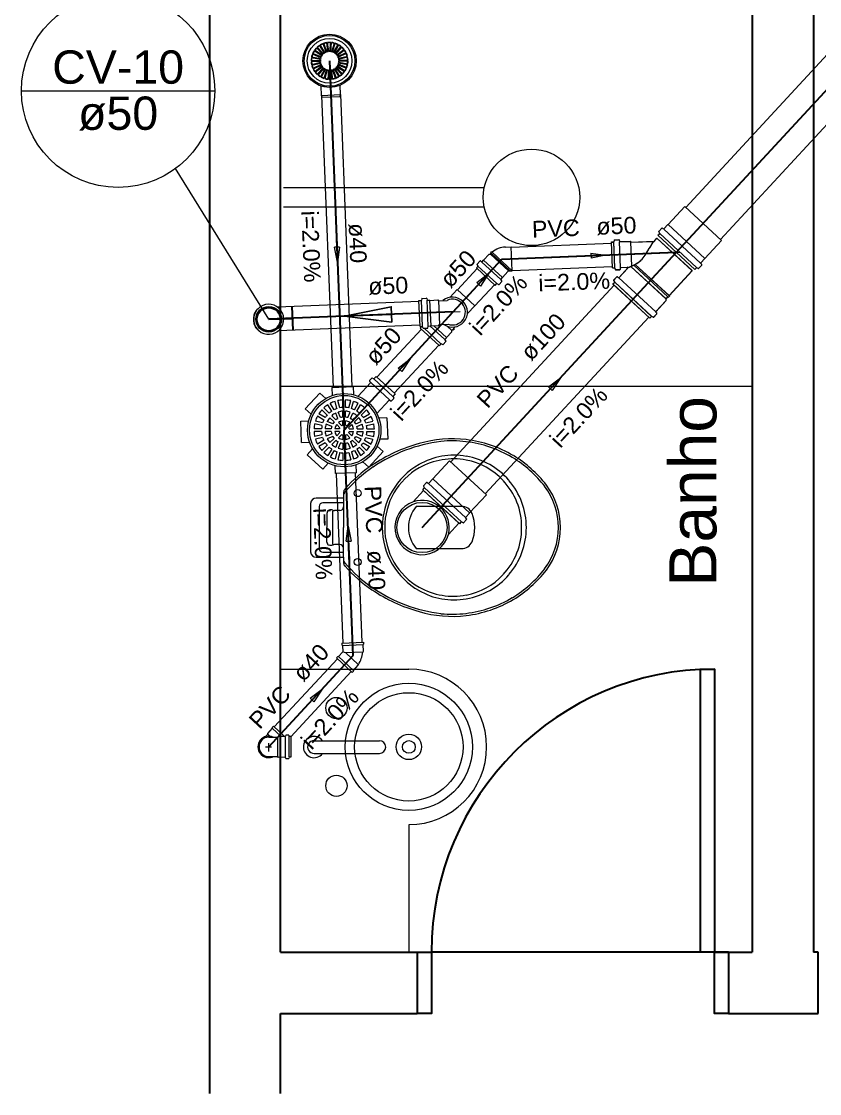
# Model space of a CAD drawing. Header units: inches. Extents: x -27 to 114, y -35 to 60.
# Drawn here: x 92.297 to 93.989, y -32.762 to -30.489 of the extents above; entities that cross this region are included whole.
import ezdxf

# ---------------------------------------------------------------- set-up
doc = ezdxf.new("R2010")
doc.units = ezdxf.units.IN
doc.header["$LTSCALE"] = 10
doc.header["$MEASUREMENT"] = 0
for name, color, linetype, lineweight in [('CV-Colunas', 6, 'Continuous', 30), ('CV-Indicação coluna', 5, 'Continuous', 20), ('CV-Sentido tubo', 8, 'Continuous', 20), ('CV-Seção tubo', 160, 'Continuous', 20), ('CV-Textos coluna', 7, 'Continuous', 20), ('CV-Textos tubo', 7, 'Continuous', 20), ('CV-Tubos detalhe', 6, 'Continuous', 30), ('Simbolos', 160, 'Continuous', 20), ('Simbolos_int', 5, 'Continuous', 5), ('TQ-Sentido tubo', 8, 'Continuous', 20), ('TQ-Seção tubo', 160, 'Continuous', 20), ('TQ-Textos tubo', 7, 'Continuous', 20), ('TQ-Tubos detalhe', 6, 'Continuous', 30), ('xeixo', 3, 'Continuous', 20), ('xjanela-porta', 253, 'Continuous', 30), ('xmoveis', 253, 'Continuous', 20), ('xparede', 7, 'Continuous', 30), ('xpiso', 4, 'Continuous', 30), ('xtexto', 7, 'Continuous', 20)]:
    doc.layers.add(name, color=color, linetype=linetype, lineweight=lineweight)
doc.styles.add('Arial', font='arial.ttf')
doc.dimstyles.get("Standard").update_dxf_attribs({"dimtxt": 0.18, "dimasz": 0.18, "dimexe": 0.18, "dimexo": 0.0625, "dimgap": 0.09, "dimtad": 0, "dimtih": 1, "dimtoh": 1, "dimdec": 4, "dimzin": 0, "dimdsep": 46, "dimtxsty": 'Standard', "dimcen": 0.09, "dimadec": 0, "dimazin": 0, "dimtfac": 1, "dimtdec": 4, "dimtofl": 0, "dimtmove": 0, "dimatfit": 3, "dimfxl": 0, "dimtolj": 1, "dimtzin": 0, "dimarcsym": 0})

# ---------------------------------------------------------------- blocks, each defined once
blk = doc.blocks.new('_Closed')
at = {"color": 0, "linetype": 'ByBlock', "lineweight": -2}
for p, q in [((-1, 0.166667), (0, 0)), ((-1, 0.166667), (-1, -0.166667)), ((0, 0), (-1, -0.166667)), ((0, 0), (-1, 0))]:
    blk.add_line(p, q, dxfattribs=at)

msp = doc.modelspace()

# ---------------------------------------------------------------- linework, layer by layer
at = {"layer": 'CV-Colunas', "linetype": 'Continuous'}
for p, q in [((92.87, -31.0935), (92.8719, -31.1435)), ((92.821, -31.1205), (92.8709, -31.1185))]:
    msp.add_line(p, q, dxfattribs=at)
msp.add_circle((92.821, -31.1205), 0.025, dxfattribs=at)
at = {"layer": 'CV-Indicação coluna'}
for p, q in [((92.2968, -30.636), (92.7067, -30.636)), ((92.821, -31.1205), (92.6233, -30.8011))]:
    msp.add_line(p, q, dxfattribs=at)
msp.add_circle((92.5017, -30.636), 0.205, dxfattribs=at)
at = {"layer": 'CV-Seção tubo'}
for p, q in [((93.1396, -31.0828), (92.8396, -31.0947)), ((93.1416, -31.1328), (92.8416, -31.1447))]:
    msp.add_line(p, q, dxfattribs=at)
at = {"layer": 'CV-Tubos detalhe'}
msp.add_line((93.2121, -31.105), (92.821, -31.1205), dxfattribs=at)
at = {"layer": 'Simbolos'}
for p, q in [((93.6676, -30.9196), (93.7031, -30.8812)), ((93.6477, -30.9352), (93.6494, -30.9378)), ((93.6478, -30.934), (93.6541, -30.9272)), ((93.6555, -30.9271), (93.6575, -30.9286)), ((93.6589, -30.9286), (93.6672, -30.9196)), ((93.6672, -30.9196), (93.6676, -30.9196)), ((93.5473, -30.9565), (93.5516, -30.9563)), ((93.5495, -31.0112), (93.5473, -30.9565)), ((93.5473, -30.9568), (93.5516, -30.9567)), ((93.5495, -31.0116), (93.5473, -30.9568)), ((93.5534, -30.9525), (93.5526, -30.9556)), ((93.5534, -30.9529), (93.5526, -30.9559)), ((93.5542, -30.952), (93.5629, -30.9514)), ((93.5542, -30.9523), (93.5629, -30.9518)), ((93.5641, -30.9523), (93.5644, -30.9549)), ((93.5642, -30.9526), (93.5644, -30.9553)), ((93.5653, -30.9558), (93.5869, -30.9549)), ((93.5654, -30.9561), (93.5869, -30.9553)), ((93.5869, -30.9549), (93.5889, -30.9568)), ((93.5869, -30.9553), (93.5889, -30.9571)), ((93.5889, -30.9568), (93.6379, -30.955)), ((93.5889, -30.9571), (93.6379, -30.9554)), ((93.6379, -30.955), (93.644, -30.9484)), ((93.6379, -30.9554), (93.644, -30.9488)), ((93.6462, -30.9423), (93.6493, -30.939)), ((93.7244, -31.0146), (93.6462, -30.9423)), ((93.7454, -30.9915), (93.7809, -30.9531)), ((93.2908, -30.9825), (93.2925, -30.9806)), ((93.2916, -30.9794), (93.2935, -30.9774)), ((93.2925, -30.9806), (93.2916, -30.9794)), ((93.2947, -30.9782), (93.2935, -30.9774)), ((93.3226, -30.9672), (93.3352, -30.9669)), ((93.2626, -31.0034), (93.2686, -30.9969)), ((93.2698, -30.9967), (93.272, -30.9984)), ((93.2734, -30.9984), (93.2766, -30.9949)), ((93.2766, -30.9949), (93.2882, -30.9824)), ((93.2882, -30.9824), (93.2908, -30.9825)), ((93.7371, -31.0008), (93.7455, -30.9919)), ((93.7389, -31.0041), (93.7372, -31.0023)), ((93.7455, -30.9919), (93.7454, -30.9915)), ((93.2612, -31.0116), (93.2641, -31.0084)), ((93.2612, -31.0116), (93.3012, -31.0486)), ((93.2625, -31.0046), (93.2642, -31.0072)), ((93.3167, -31.0319), (93.3282, -31.0194)), ((93.3282, -31.0194), (93.328, -31.0189)), ((93.329, -31.0178), (93.3371, -31.0174)), ((93.5495, -31.0112), (93.5537, -31.0111)), ((93.5495, -31.0116), (93.5537, -31.0114)), ((93.5558, -31.0147), (93.5548, -31.0117)), ((93.5558, -31.0151), (93.5548, -31.0121)), ((93.5567, -31.0152), (93.5654, -31.015)), ((93.5567, -31.0156), (93.5654, -31.0154)), ((93.5636, -31.0317), (93.5822, -31.0115)), ((93.5636, -31.0321), (93.5822, -31.0119)), ((93.5664, -31.0139), (93.5667, -31.0115)), ((93.5664, -31.0143), (93.5667, -31.0118)), ((93.5675, -31.0105), (93.5813, -31.01)), ((93.5675, -31.0109), (93.5813, -31.0103)), ((93.6696, -31.0702), (93.7185, -31.0173)), ((93.6696, -31.0706), (93.7185, -31.0177)), ((93.7244, -31.0146), (93.7275, -31.0113)), ((93.7314, -31.0126), (93.7287, -31.0111)), ((93.7326, -31.0123), (93.7389, -31.0056)), ((93.3012, -31.0486), (93.3041, -31.0454)), ((93.308, -31.0467), (93.3053, -31.0452)), ((93.3093, -31.0465), (93.3152, -31.0401)), ((93.3134, -31.0353), (93.3167, -31.0319)), ((93.3153, -31.0388), (93.3135, -31.0368)), ((93.5508, -31.0455), (93.5539, -31.0422)), ((93.5508, -31.0459), (93.5539, -31.0426)), ((93.629, -31.1178), (93.5508, -31.0455)), ((93.6291, -31.1182), (93.5508, -31.0459)), ((93.5523, -31.0384), (93.554, -31.041)), ((93.5523, -31.0387), (93.554, -31.0413)), ((93.5524, -31.0371), (93.5587, -31.0303)), ((93.5525, -31.0375), (93.5587, -31.0307)), ((93.5601, -31.0303), (93.5621, -31.0318)), ((93.5602, -31.0306), (93.5622, -31.0322)), ((93.2051, -31.074), (93.2203, -31.0574)), ((93.6687, -31.0734), (93.6707, -31.0712)), ((93.6687, -31.0738), (93.6707, -31.0716)), ((93.6696, -31.0702), (93.6707, -31.0712)), ((93.6696, -31.0706), (93.6707, -31.0716)), ((93.1395, -31.0808), (93.1438, -31.0807)), ((93.1417, -31.1356), (93.1395, -31.0808)), ((93.1456, -31.0769), (93.1448, -31.0799)), ((93.1466, -31.0761), (93.1552, -31.0756)), ((93.1563, -31.0766), (93.1566, -31.0793)), ((93.1575, -31.0801), (93.1621, -31.0799)), ((93.1621, -31.0799), (93.1625, -31.0803)), ((93.1625, -31.0803), (93.1793, -31.0794)), ((93.1793, -31.0794), (93.1811, -31.0811)), ((93.1811, -31.0811), (93.1993, -31.0806)), ((93.2424, -31.1084), (93.2576, -31.0918)), ((93.6418, -31.104), (93.6635, -31.0805)), ((93.6418, -31.1044), (93.6635, -31.0809)), ((93.6632, -31.0772), (93.6674, -31.0726)), ((93.6632, -31.0775), (93.6674, -31.0729)), ((93.6635, -31.0805), (93.6632, -31.0772)), ((93.6635, -31.0809), (93.6632, -31.0775)), ((93.6674, -31.0726), (93.6687, -31.0734)), ((93.6674, -31.0729), (93.6687, -31.0738)), ((93.629, -31.1178), (93.6321, -31.1145)), ((93.6291, -31.1182), (93.6321, -31.1148)), ((93.636, -31.1158), (93.6333, -31.1143)), ((93.6361, -31.1161), (93.6333, -31.1146)), ((93.6373, -31.1155), (93.6435, -31.1087)), ((93.6373, -31.1159), (93.6436, -31.1091)), ((93.6435, -31.1073), (93.6418, -31.1054)), ((93.6435, -31.1077), (93.6418, -31.1058)), ((93.1417, -31.1356), (93.1461, -31.1352)), ((93.1422, -31.1391), (93.1453, -31.1358)), ((93.1825, -31.1762), (93.1422, -31.1391)), ((93.1481, -31.139), (93.147, -31.1361)), ((93.149, -31.1395), (93.1578, -31.1392)), ((93.1586, -31.1383), (93.1589, -31.1358)), ((93.1599, -31.1347), (93.1645, -31.1345)), ((93.1645, -31.1345), (93.1647, -31.1343)), ((93.1647, -31.1343), (93.1815, -31.1338)), ((93.1815, -31.1338), (93.1833, -31.1318)), ((93.1833, -31.1318), (93.2013, -31.1311)), ((93.2093, -31.1442), (93.2162, -31.1367)), ((93.2132, -31.14), (93.2141, -31.1412)), ((93.1948, -31.1628), (93.1979, -31.1595)), ((93.1979, -31.1592), (93.2092, -31.1469)), ((93.1979, -31.1595), (93.1979, -31.1592)), ((93.2092, -31.1469), (93.2093, -31.1442)), ((93.211, -31.1424), (93.2121, -31.1434)), ((93.2121, -31.1434), (93.2141, -31.1412)), ((93.1825, -31.1762), (93.1855, -31.1729)), ((93.1894, -31.1742), (93.1867, -31.1727)), ((93.1907, -31.174), (93.1966, -31.1675)), ((93.1966, -31.1661), (93.1949, -31.1642)), ((93.0365, -31.2537), (93.0347, -31.2516)), ((93.0394, -31.2454), (93.0348, -31.2504)), ((93.044, -31.247), (93.0406, -31.2452)), ((93.0488, -31.2418), (93.044, -31.247)), ((93.0888, -31.2788), (93.0488, -31.2418)), ((92.9549, -31.2651), (92.9998, -31.2633)), ((92.9549, -31.2651), (92.9556, -31.282)), ((92.9998, -31.2633), (93.0004, -31.2802)), ((93.0366, -31.2551), (93.0103, -31.2836)), ((92.8985, -31.31), (92.929, -31.2769)), ((92.929, -31.2769), (92.9417, -31.2886)), ((93.0766, -31.292), (93.0504, -31.3205)), ((93.078, -31.292), (93.0802, -31.2937)), ((93.086, -31.2885), (93.0815, -31.2934)), ((93.0888, -31.2788), (93.0841, -31.284)), ((93.0841, -31.284), (93.0862, -31.2872)), ((92.8985, -31.31), (92.9112, -31.3217)), ((92.8888, -31.3367), (92.9057, -31.336)), ((92.8906, -31.3816), (92.8888, -31.3367)), ((93.0714, -31.3294), (93.0545, -31.3301)), ((93.0714, -31.3294), (93.0732, -31.3743)), ((92.8906, -31.3816), (92.9075, -31.3809)), ((93.0635, -31.401), (93.0508, -31.3893)), ((93.0732, -31.3743), (93.0562, -31.3749)), ((92.9024, -31.4075), (92.9141, -31.3948)), ((92.9355, -31.438), (92.9024, -31.4075)), ((93.0635, -31.401), (93.033, -31.4341)), ((92.9355, -31.438), (92.9472, -31.4253)), ((92.9622, -31.4477), (92.9615, -31.4308)), ((93.0071, -31.4459), (93.0064, -31.429)), ((93.033, -31.4341), (93.0203, -31.4224)), ((93.169, -31.459), (93.2045, -31.4206)), ((93.0071, -31.4459), (92.9622, -31.4477)), ((93.1476, -31.4818), (93.1507, -31.4785)), ((93.1491, -31.4746), (93.1508, -31.4772)), ((93.1492, -31.4734), (93.1555, -31.4666)), ((93.1569, -31.4666), (93.1589, -31.4681)), ((93.1603, -31.468), (93.1686, -31.459)), ((93.1686, -31.459), (93.169, -31.459)), ((93.1272, -31.5075), (93.1494, -31.4835)), ((93.2258, -31.5541), (93.1476, -31.4818)), ((93.2468, -31.5309), (93.2823, -31.4926)), ((93.234, -31.5518), (93.2403, -31.545)), ((93.2385, -31.5403), (93.2469, -31.5313)), ((93.2403, -31.5436), (93.2386, -31.5417)), ((93.2469, -31.5313), (93.2468, -31.5309)), ((93.2018, -31.5764), (93.224, -31.5524)), ((93.2258, -31.5541), (93.2289, -31.5508)), ((93.2328, -31.552), (93.2301, -31.5505)), ((92.9761, -31.807), (93.0217, -31.8052)), ((92.9761, -31.807), (92.9763, -31.8109)), ((92.9763, -31.8109), (92.9774, -31.8119)), ((92.9774, -31.8119), (92.9779, -31.8253)), ((93.0219, -31.8091), (93.0208, -31.8102)), ((93.0208, -31.8102), (93.0214, -31.825)), ((93.0217, -31.8052), (93.0219, -31.8091)), ((92.9646, -31.8382), (92.9673, -31.8353)), ((92.9646, -31.8382), (92.998, -31.8691)), ((92.9673, -31.8353), (92.9687, -31.8352)), ((92.9687, -31.8352), (92.9779, -31.8253)), ((93.0214, -31.825), (93.0202, -31.8263)), ((92.998, -31.8691), (93.0007, -31.8662)), ((93.0007, -31.8648), (93.0109, -31.8538)), ((93.0007, -31.8662), (93.0007, -31.8648)), ((93.0109, -31.8538), (93.0108, -31.852)), ((92.8134, -32.0055), (92.8192, -32)), ((92.8282, -31.9874), (92.8181, -31.9983)), ((92.8181, -31.9983), (92.8182, -32.0009)), ((92.8308, -31.9831), (92.8281, -31.9859)), ((92.8281, -31.9859), (92.8282, -31.9874)), ((92.8308, -31.9831), (92.8547, -32.0049)), ((92.8569, -32.0029), (92.8567, -32.0041)), ((92.8627, -32.0019), (92.8579, -32.0019)), ((92.8637, -32.0026), (92.8639, -32.0041)), ((92.8209, -32.0065), (92.8309, -32.0065)), ((92.8309, -32.0065), (92.8402, -32.0064)), ((92.8414, -32.0049), (92.8402, -32.0064)), ((92.8557, -32.0049), (92.8414, -32.0049)), ((92.8679, -32.0049), (92.8649, -32.0049)), ((92.8679, -32.0049), (92.868, -32.0491)), ((92.821, -32.0477), (92.831, -32.0477)), ((92.831, -32.0477), (92.8403, -32.0477)), ((92.8415, -32.0492), (92.8403, -32.0477)), ((92.8558, -32.0491), (92.8415, -32.0492)), ((92.868, -32.0491), (92.865, -32.0491)), ((92.8571, -32.0511), (92.8568, -32.0499)), ((92.8628, -32.0521), (92.8581, -32.0521)), ((92.8638, -32.0514), (92.864, -32.0499))]:
    msp.add_line(p, q, dxfattribs=at)
msp.add_circle((92.981, -31.3555), 0.0777, dxfattribs=at)
for centre, radius, start, end in [((93.6485, -30.9346), 0.001, 137.254, 212.254), ((93.6548, -30.9278), 0.001, 52.2541, 137.254), ((93.6582, -30.9279), 0.001, 232.254, 317.254), ((93.5517, -30.9554), 0.001, 272.254, 347.254), ((93.5517, -30.9558), 0.001, 272.254, 347.254), ((93.5543, -30.9527), 0.001, 92.2541, 167.254), ((93.5543, -30.953), 0.001, 92.2541, 167.254), ((93.5629, -30.9525), 0.001, 7.2541, 92.2541), ((93.5629, -30.9529), 0.001, 7.2541, 92.2541), ((93.5653, -30.9547), 0.001, 187.254, 272.254), ((93.5653, -30.9551), 0.001, 187.254, 272.254), ((93.2628, -30.7303), 0.4367, 325.897, 328.986), ((93.2628, -30.7306), 0.4367, 325.897, 328.986), ((93.6371, -30.9544), 0.001, 261.522, 317.254), ((93.6371, -30.9547), 0.001, 261.522, 317.254), ((93.6485, -30.9383), 0.001, 317.254, 32.2542), ((93.3248, -31.0146), 0.0473, 92.6914, 129.645), ((93.5632, -30.9467), 0.0674, 310.809, 335.122), ((93.5632, -30.947), 0.0674, 310.809, 335.122), ((93.2634, -31.0041), 0.001, 137.247, 212.247), ((93.2693, -30.9976), 0.001, 52.2471, 137.247), ((93.2727, -30.9977), 0.001, 232.247, 317.247), ((93.5604, -30.9372), 0.0765, 286.762, 307.803), ((93.5604, -30.9376), 0.0765, 286.762, 307.803), ((93.7379, -31.0015), 0.001, 137.254, 222.254), ((93.2633, -31.0078), 0.001, 317.247, 32.2473), ((93.3291, -31.0188), 0.001, 92.2471, 182.247), ((93.5539, -31.012), 0.001, 17.2541, 92.2541), ((93.5539, -31.0123), 0.001, 17.2541, 92.2541), ((93.5567, -31.0145), 0.001, 197.254, 272.254), ((93.5567, -31.0149), 0.001, 197.254, 272.254), ((93.5653, -31.014), 0.001, 272.254, 357.254), ((93.5654, -31.0143), 0.001, 272.254, 357.254), ((93.5675, -31.0116), 0.001, 92.2541, 177.254), ((93.5676, -31.0119), 0.001, 92.2541, 177.254), ((93.5815, -31.0109), 0.001, 317.254, 92.2541), ((93.5815, -31.0112), 0.001, 317.254, 92.2541), ((93.7282, -31.012), 0.001, 62.2541, 137.254), ((93.7319, -31.0117), 0.001, 242.254, 317.254), ((93.7382, -31.0049), 0.001, 317.254, 42.2542), ((93.3048, -31.0461), 0.001, 62.2471, 137.247), ((93.3085, -31.0458), 0.001, 242.247, 317.247), ((93.3142, -31.036), 0.001, 137.247, 222.247), ((93.3145, -31.0394), 0.001, 317.247, 42.2473), ((93.5532, -31.0378), 0.001, 137.254, 212.254), ((93.5532, -31.0382), 0.001, 137.254, 212.254), ((93.5532, -31.0415), 0.001, 317.254, 32.2541), ((93.5532, -31.0419), 0.001, 317.254, 32.2541), ((93.5595, -31.031), 0.001, 52.2541, 137.254), ((93.5595, -31.0314), 0.001, 52.2541, 137.254), ((93.5628, -31.0311), 0.001, 232.254, 317.254), ((93.5628, -31.0314), 0.001, 232.254, 317.254), ((92.821, -31.1205), 0.0318, 228.885, 135.655), ((93.1439, -31.0798), 0.001, 272.3, 347.3), ((93.1464, -31.077), 0.001, 92.3005, 167.3), ((93.1553, -31.0767), 0.001, 7.3005, 92.3005), ((93.1575, -31.079), 0.001, 187.3, 272.3), ((93.2106, -31.1052), 0.0273, 250.253, 114.348), ((92.8242, -31.1204), 0.0357, 165.945, 182.27), ((92.8154, -31.1182), 0.0266, 147.006, 165.945), ((92.8097, -31.1144), 0.0198, 125.235, 147.006), ((93.6328, -31.1152), 0.001, 62.2541, 137.254), ((93.6328, -31.1155), 0.001, 62.2541, 137.254), ((93.6365, -31.1148), 0.001, 242.254, 317.254), ((93.6365, -31.1152), 0.001, 242.254, 317.254), ((93.6425, -31.1047), 0.001, 137.254, 222.254), ((93.6425, -31.1051), 0.001, 137.254, 222.254), ((93.6428, -31.1081), 0.001, 317.254, 42.2541), ((93.6428, -31.1084), 0.001, 317.254, 42.2541), ((92.8242, -31.1204), 0.0357, 182.27, 198.595), ((92.8156, -31.1232), 0.0266, 198.595, 217.534), ((92.8102, -31.1274), 0.0198, 217.534, 239.305), ((93.1445, -31.1351), 0.001, 317.3, 350.872), ((93.1462, -31.1363), 0.001, 17.3005, 92.3005), ((93.1491, -31.1387), 0.001, 197.3, 272.3), ((93.1576, -31.1383), 0.001, 272.3, 357.3), ((93.1599, -31.1357), 0.001, 92.3005, 177.3), ((93.1956, -31.1635), 0.001, 137.3, 222.3), ((93.1862, -31.1736), 0.001, 62.3005, 137.3), ((93.1899, -31.1733), 0.001, 242.3, 317.3), ((93.1959, -31.1668), 0.001, 317.3, 42.3005), ((93.0355, -31.251), 0.001, 137.2942, 222.2942), ((93.0359, -31.2544), 0.001, 317.2942, 42.2942), ((93.0401, -31.2461), 0.001, 62.2942, 137.2942), ((93.0438, -31.2458), 0.001, 242.2942, 317.2942), ((93.0774, -31.2927), 0.001, 52.2942, 137.2942), ((93.0807, -31.2928), 0.001, 232.2942, 317.2942), ((93.0853, -31.2841), 0.001, 137.2942, 212.2942), ((93.0853, -31.2878), 0.001, 317.2942, 32.2942), ((93.15, -31.4741), 0.001, 137.254, 212.254), ((93.1499, -31.4778), 0.001, 317.254, 32.2541), ((93.1562, -31.4673), 0.001, 52.2541, 137.254), ((93.1596, -31.4673), 0.001, 232.254, 317.254), ((93.146, -31.562), 0.0576, 109.039, 345.469), ((93.146, -31.562), 0.0576, 345.469, 109.039), ((93.2393, -31.541), 0.001, 137.254, 222.254), ((93.2396, -31.5443), 0.001, 317.254, 42.2541), ((93.2296, -31.5514), 0.001, 62.2541, 137.254), ((93.2333, -31.5511), 0.001, 242.254, 317.254), ((92.9625, -31.8196), 0.0584, 326.162, 353.296), ((92.8579, -32.0029), 0.001, 90.1612, 175.161), ((92.8627, -32.0029), 0.001, 15.1612, 90.1612), ((92.821, -32.027), 0.0206, 90.1612, 270.161), ((92.8557, -32.0039), 0.001, 270.161, 355.161), ((92.8649, -32.0039), 0.001, 195.161, 270.161), ((92.8558, -32.0501), 0.001, 5.1612, 90.1612), ((92.8651, -32.0501), 0.001, 90.1612, 165.161), ((92.8581, -32.0511), 0.001, 185.161, 270.161), ((92.8628, -32.0511), 0.001, 270.161, 345.161)]:
    msp.add_arc(centre, radius, start, end, dxfattribs=at)
at = {"layer": 'Simbolos_int'}
for p, q in [((93.7809, -30.9531), (93.7031, -30.8812)), ((93.7366, -31.0014), (93.6584, -30.9291)), ((93.7454, -30.9915), (93.6676, -30.9196)), ((93.5546, -31.0109), (93.5525, -30.9565)), ((93.5546, -31.0112), (93.5525, -30.9568)), ((93.5666, -31.0104), (93.5645, -30.956)), ((93.5666, -31.0107), (93.5645, -30.9563)), ((93.5909, -31.0073), (93.5889, -30.9568)), ((93.5909, -31.0077), (93.5889, -30.9571)), ((93.7185, -31.0173), (93.644, -30.9484)), ((93.7185, -31.0177), (93.644, -30.9488)), ((93.728, -31.0108), (93.6498, -30.9385)), ((93.2925, -30.9806), (93.3327, -31.0178)), ((93.2947, -30.9782), (93.3371, -31.0174)), ((93.3371, -31.0174), (93.3352, -30.9669)), ((93.6715, -30.979), (93.6931, -30.9782)), ((93.6794, -30.9849), (93.6916, -30.9717)), ((93.2727, -30.9991), (93.3128, -31.0361)), ((93.2766, -30.9949), (93.3167, -31.0319)), ((93.2908, -30.9825), (93.329, -31.0178)), ((93.2646, -31.0079), (93.3046, -31.0449)), ((93.5888, -31.0085), (93.6632, -31.0772)), ((93.5888, -31.0088), (93.6632, -31.0775)), ((93.5949, -31.0056), (93.6674, -31.0726)), ((93.5949, -31.0059), (93.6674, -31.0729)), ((93.598, -31.004), (93.6696, -31.0702)), ((93.598, -31.0044), (93.6696, -31.0706)), ((93.6326, -31.1139), (93.5544, -31.0417)), ((93.6326, -31.1143), (93.5544, -31.042)), ((93.6413, -31.1046), (93.5631, -31.0323)), ((93.6413, -31.1049), (93.5631, -31.0326)), ((93.2576, -31.0918), (93.2203, -31.0574)), ((93.1468, -31.1352), (93.1448, -31.0806)), ((93.1588, -31.1347), (93.1568, -31.0801)), ((93.1621, -31.0799), (93.1645, -31.1345)), ((93.1811, -31.0811), (93.1833, -31.1318)), ((93.227, -31.1044), (93.1966, -31.1056)), ((93.2197, -31.0953), (93.1999, -31.1168)), ((93.1474, -31.1368), (93.1458, -31.1352)), ((93.186, -31.1724), (93.1504, -31.1395)), ((93.1942, -31.1636), (93.1627, -31.1346)), ((93.1979, -31.1592), (93.1707, -31.1341)), ((93.2093, -31.1442), (93.1992, -31.1349)), ((93.044, -31.247), (93.0841, -31.284)), ((93.0371, -31.2545), (93.0771, -31.2915)), ((93.2823, -31.4926), (93.2045, -31.4206)), ((93.2294, -31.5502), (93.1512, -31.4779)), ((93.238, -31.5408), (93.1598, -31.4686)), ((93.2468, -31.5309), (93.169, -31.459)), ((93.224, -31.5524), (93.1494, -31.4835)), ((92.9774, -31.8119), (93.0208, -31.8102)), ((93.0007, -31.8648), (92.9687, -31.8352)), ((92.9817, -31.8268), (92.9779, -31.8253)), ((92.9845, -31.8277), (92.9817, -31.8268)), ((93.0202, -31.8263), (92.9845, -31.8277)), ((92.9845, -31.8277), (93.0108, -31.852)), ((92.8192, -32), (92.8234, -32.0045)), ((92.8282, -31.9874), (92.8474, -32.0049)), ((92.821, -32.0368), (92.821, -32.019)), ((92.8403, -32.0477), (92.8402, -32.0064)), ((92.8568, -32.0492), (92.8567, -32.0049)), ((92.8643, -32.0491), (92.8642, -32.0049)), ((92.8142, -32.027), (92.8265, -32.027))]:
    msp.add_line(p, q, dxfattribs=at)
for centre, radius in [((92.821, -31.1205), 0.0273), ((92.981, -31.3555), 0.0735), ((93.146, -31.562), 0.0532)]:
    msp.add_circle(centre, radius, dxfattribs=at)
for centre, radius, start, end in [((93.2106, -31.1052), 0.0318, 235.161, 129.44), ((92.821, -31.1205), 0.0318, 135.655, 228.885), ((92.821, -32.027), 0.0228, 64.7844, 295.538), ((92.821, -32.027), 0.0228, 109.784, 295.538)]:
    msp.add_arc(centre, radius, start, end, dxfattribs=at)
at = {"layer": 'TQ-Sentido tubo'}
for points in [[(92.9656, -30.9676), (92.9641, -30.9287)], [(93.504, -30.9856), (93.4651, -30.9871)], [(93.2663, -31.0463), (93.2399, -31.0749)], [(93.099, -31.2276), (93.0726, -31.2562)], [(93.4181, -31.2676), (93.3917, -31.2962)], [(92.9903, -31.5909), (92.9919, -31.6298)], [(92.9129, -31.9276), (92.8865, -31.9562)]]:
    msp.add_lwpolyline(points, dxfattribs=at)
at = {"layer": 'TQ-Seção tubo'}
for p, q in [((93.7053, -30.8832), (94.742, -29.7615)), ((93.7787, -30.9511), (94.8357, -29.8075)), ((92.9359, -30.5589), (92.9224, -30.5446)), ((92.9371, -30.5577), (92.9237, -30.5435)), ((92.9391, -30.5562), (92.9288, -30.5395)), ((92.9405, -30.5554), (92.9303, -30.5386)), ((92.9427, -30.5543), (92.9362, -30.5358)), ((92.9443, -30.5538), (92.9377, -30.5353)), ((92.9466, -30.5532), (92.9441, -30.5338)), ((92.9483, -30.553), (92.9457, -30.5335)), ((92.9507, -30.5529), (92.9523, -30.5334)), ((92.9524, -30.5531), (92.9539, -30.5335)), ((92.9548, -30.5535), (92.9604, -30.5347)), ((92.9564, -30.554), (92.962, -30.5352)), ((92.9586, -30.5549), (92.968, -30.5377)), ((92.9601, -30.5557), (92.9694, -30.5385)), ((92.9621, -30.5571), (92.9748, -30.5422)), ((92.9633, -30.5582), (92.9761, -30.5433)), ((92.965, -30.5599), (92.9806, -30.548)), ((92.9306, -30.5697), (92.9113, -30.5661)), ((92.9309, -30.5681), (92.9116, -30.5645)), ((92.9316, -30.5658), (92.9135, -30.5582)), ((92.9322, -30.5642), (92.9141, -30.5567)), ((92.9334, -30.5621), (92.9173, -30.551)), ((92.9343, -30.5607), (92.9182, -30.5496)), ((92.966, -30.5613), (92.9816, -30.5493)), ((92.9673, -30.5633), (92.985, -30.5549)), ((92.968, -30.5648), (92.9857, -30.5564)), ((92.9688, -30.5671), (92.9879, -30.5626)), ((92.9692, -30.5688), (92.9883, -30.5642)), ((92.9695, -30.5712), (92.9891, -30.5707)), ((92.9304, -30.5722), (92.9108, -30.5726)), ((92.9304, -30.5738), (92.9108, -30.5743)), ((92.9308, -30.5762), (92.9117, -30.5808)), ((92.9311, -30.5779), (92.9121, -30.5824)), ((92.932, -30.5801), (92.9143, -30.5886)), ((92.9327, -30.5817), (92.915, -30.5901)), ((92.9339, -30.5837), (92.9184, -30.5956)), ((92.935, -30.585), (92.9194, -30.597)), ((92.9366, -30.5868), (92.9239, -30.6017)), ((92.9379, -30.5879), (92.9251, -30.6028)), ((92.9399, -30.5893), (92.9305, -30.6065)), ((92.9414, -30.5901), (92.932, -30.6073)), ((92.9436, -30.591), (92.938, -30.6098)), ((92.9452, -30.5915), (92.9396, -30.6103)), ((92.9476, -30.5919), (92.946, -30.6115)), ((92.9493, -30.5921), (92.9477, -30.6116)), ((92.9517, -30.592), (92.9542, -30.6114)), ((92.9533, -30.5918), (92.9559, -30.6112)), ((92.9557, -30.5912), (92.9622, -30.6097)), ((92.9573, -30.5907), (92.9638, -30.6092)), ((92.9595, -30.5896), (92.9697, -30.6064)), ((92.9609, -30.5888), (92.9711, -30.6055)), ((92.9628, -30.5873), (92.9763, -30.6015)), ((92.964, -30.5861), (92.9775, -30.6004)), ((92.9656, -30.5843), (92.9818, -30.5954)), ((92.9666, -30.5829), (92.9827, -30.594)), ((92.9677, -30.5808), (92.9858, -30.5883)), ((92.9684, -30.5792), (92.9865, -30.5868)), ((92.9691, -30.5769), (92.9883, -30.5805)), ((92.9694, -30.5753), (92.9886, -30.5789)), ((92.9696, -30.5728), (92.9892, -30.5723)), ((92.9329, -30.6457), (92.9321, -30.6261)), ((92.9728, -30.6442), (92.9721, -30.6245)), ((92.9329, -30.6457), (92.9728, -30.6442)), ((92.9329, -30.6457), (92.9574, -31.2648)), ((92.934, -30.6494), (92.9329, -30.6457)), ((92.934, -30.6494), (92.972, -30.6479)), ((92.9728, -30.6442), (92.972, -30.6479)), ((92.9728, -30.6441), (92.9973, -31.2632)), ((93.3352, -30.9672), (93.5474, -30.9589)), ((93.2212, -31.0583), (93.2629, -31.0131)), ((93.3371, -31.0172), (93.5494, -31.0088)), ((93.2067, -31.4227), (93.5531, -31.0479)), ((93.258, -31.0922), (93.2996, -31.0471)), ((93.2801, -31.4905), (93.6265, -31.1158)), ((93.0504, -31.2434), (93.1446, -31.1413)), ((93.0872, -31.2773), (93.1814, -31.1752)), ((92.9595, -31.3124), (92.9515, -31.2986)), ((92.9657, -31.3098), (92.9616, -31.2944)), ((92.9714, -31.3083), (92.9672, -31.2929)), ((92.9781, -31.3074), (92.9781, -31.2915)), ((92.9839, -31.3074), (92.9839, -31.2915)), ((92.9906, -31.3083), (92.9947, -31.2929)), ((92.9963, -31.3098), (93.0004, -31.2944)), ((93.0025, -31.3124), (93.0105, -31.2986)), ((92.9408, -31.3289), (92.927, -31.321)), ((92.9449, -31.3235), (92.9337, -31.3123)), ((92.949, -31.3194), (92.9378, -31.3082)), ((92.9544, -31.3153), (92.9465, -31.3015)), ((92.9677, -31.3311), (92.9629, -31.3194)), ((92.9731, -31.3289), (92.9683, -31.3171)), ((92.9781, -31.3279), (92.9781, -31.3152)), ((92.9839, -31.3279), (92.9839, -31.3152)), ((92.9888, -31.3289), (92.9937, -31.3171)), ((92.9942, -31.3311), (92.9991, -31.3194)), ((93.0076, -31.3153), (93.0155, -31.3015)), ((93.0129, -31.3194), (93.0242, -31.3082)), ((93.0171, -31.3235), (93.0283, -31.3123)), ((93.0212, -31.3289), (93.0349, -31.321)), ((92.9338, -31.3459), (92.9184, -31.3418)), ((92.9353, -31.3402), (92.9199, -31.3361)), ((92.9379, -31.334), (92.9241, -31.326)), ((92.9544, -31.3476), (92.9426, -31.3428)), ((92.9566, -31.3422), (92.9449, -31.3374)), ((92.9594, -31.338), (92.9504, -31.3291)), ((92.9635, -31.3339), (92.9546, -31.3249)), ((92.9716, -31.3503), (92.965, -31.3436)), ((92.9758, -31.3461), (92.9691, -31.3395)), ((92.9781, -31.3452), (92.9781, -31.3358)), ((92.9839, -31.3452), (92.9839, -31.3358)), ((92.9862, -31.3461), (92.9929, -31.3395)), ((92.9903, -31.3503), (92.997, -31.3436)), ((92.9984, -31.3339), (93.0074, -31.3249)), ((93.0026, -31.338), (93.0115, -31.3291)), ((93.0054, -31.3422), (93.0171, -31.3374)), ((93.0076, -31.3476), (93.0193, -31.3428)), ((93.0241, -31.334), (93.0379, -31.326)), ((93.0267, -31.3402), (93.042, -31.3361)), ((93.0282, -31.3459), (93.0436, -31.3418)), ((92.9329, -31.3526), (92.917, -31.3526)), ((92.9329, -31.3584), (92.917, -31.3584)), ((92.9338, -31.3651), (92.9184, -31.3692)), ((92.9534, -31.3526), (92.9407, -31.3526)), ((92.9534, -31.3584), (92.9407, -31.3584)), ((92.9544, -31.3634), (92.9426, -31.3682)), ((92.9707, -31.3526), (92.9612, -31.3526)), ((92.9707, -31.3584), (92.9612, -31.3584)), ((92.9716, -31.3607), (92.965, -31.3674)), ((92.9758, -31.3648), (92.9691, -31.3715)), ((92.9781, -31.3658), (92.9781, -31.3752)), ((92.9839, -31.3658), (92.9839, -31.3752)), ((92.9862, -31.3648), (92.9929, -31.3715)), ((92.9903, -31.3607), (92.997, -31.3674)), ((92.9913, -31.3526), (93.0007, -31.3526)), ((92.9913, -31.3584), (93.0007, -31.3584)), ((93.0076, -31.3634), (93.0193, -31.3682)), ((93.0086, -31.3526), (93.0213, -31.3526)), ((93.0086, -31.3584), (93.0213, -31.3584)), ((93.0282, -31.3651), (93.0436, -31.3692)), ((93.0291, -31.3526), (93.045, -31.3526)), ((93.0291, -31.3584), (93.045, -31.3584)), ((92.9353, -31.3708), (92.9199, -31.3749)), ((92.9379, -31.377), (92.9241, -31.385)), ((92.9408, -31.3821), (92.927, -31.39)), ((92.9449, -31.3874), (92.9337, -31.3987)), ((92.9566, -31.3688), (92.9449, -31.3736)), ((92.9594, -31.3729), (92.9504, -31.3819)), ((92.9635, -31.3771), (92.9546, -31.3861)), ((92.9677, -31.3799), (92.9629, -31.3916)), ((92.9731, -31.3821), (92.9683, -31.3938)), ((92.9781, -31.3831), (92.9781, -31.3958)), ((92.9839, -31.3831), (92.9839, -31.3958)), ((92.9888, -31.3821), (92.9937, -31.3938)), ((92.9942, -31.3799), (92.9991, -31.3916)), ((92.9984, -31.3771), (93.0074, -31.3861)), ((93.0026, -31.3729), (93.0115, -31.3819)), ((93.0054, -31.3688), (93.0171, -31.3736)), ((93.0171, -31.3874), (93.0283, -31.3987)), ((93.0212, -31.3821), (93.0349, -31.39)), ((93.0241, -31.377), (93.0379, -31.385)), ((93.0267, -31.3708), (93.042, -31.3749)), ((92.949, -31.3916), (92.9378, -31.4028)), ((92.9544, -31.3957), (92.9465, -31.4095)), ((92.9595, -31.3986), (92.9515, -31.4124)), ((92.9657, -31.4012), (92.9616, -31.4165)), ((92.9714, -31.4027), (92.9672, -31.4181)), ((92.9781, -31.4036), (92.9781, -31.4195)), ((92.9839, -31.4036), (92.9839, -31.4195)), ((92.9906, -31.4027), (92.9947, -31.4181)), ((92.9963, -31.4012), (93.0004, -31.4165)), ((93.0025, -31.3986), (93.0105, -31.4124)), ((93.0076, -31.3957), (93.0155, -31.4095)), ((93.0129, -31.3916), (93.0242, -31.4028)), ((92.9789, -31.8069), (92.9646, -31.4478)), ((93.0189, -31.8053), (93.0046, -31.4462)), ((92.8328, -31.9848), (92.9666, -31.8401)), ((92.8679, -32.0057), (92.996, -31.8673))]:
    msp.add_line(p, q, dxfattribs=at)
for centre, radius in [((92.95, -30.5725), 0.0565), ((92.95, -30.5725), 0.0538), ((92.95, -30.5725), 0.0474), ((92.95, -30.5725), 0.0474), ((92.981, -31.3555), 0.0735)]:
    msp.add_circle(centre, radius, dxfattribs=at)
for centre, radius, start, end in [((92.95, -30.5725), 0.0392, 134.6536, 144.2183), ((92.95, -30.5725), 0.0382, 134.6848, 144.1871), ((92.95, -30.5725), 0.0392, 122.6536, 132.2183), ((92.95, -30.5725), 0.0382, 122.6848, 132.1871), ((92.95, -30.5725), 0.0392, 110.6536, 120.2183), ((92.95, -30.5725), 0.0382, 110.6848, 120.1871), ((92.95, -30.5725), 0.0392, 98.6536, 108.2183), ((92.95, -30.5725), 0.0382, 98.6848, 108.1871), ((92.95, -30.5725), 0.0392, 86.6536, 96.2183), ((92.95, -30.5725), 0.0382, 86.6848, 96.1871), ((92.95, -30.5725), 0.0392, 74.6536, 84.2183), ((92.95, -30.5725), 0.0382, 74.6848, 84.1871), ((92.95, -30.5725), 0.0382, 62.6848, 72.1871), ((92.95, -30.5725), 0.0392, 62.6536, 72.2183), ((92.95, -30.5725), 0.0382, 50.6848, 60.1871), ((92.95, -30.5725), 0.0392, 50.6536, 60.2183), ((92.95, -30.5725), 0.0382, 38.6848, 48.1871), ((92.95, -30.5725), 0.0392, 38.6536, 48.2183), ((92.95, -30.5725), 0.0392, 170.6536, 180.2183), ((92.95, -30.5725), 0.0392, 158.6536, 168.2183), ((92.95, -30.5725), 0.0382, 170.6848, 180.1871), ((92.95, -30.5725), 0.0382, 158.6848, 168.1871), ((92.95, -30.5725), 0.0392, 146.6536, 156.2183), ((92.95, -30.5725), 0.0382, 146.6848, 156.1871), ((92.95, -30.5725), 0.0206, 171.7557, 179.1162), ((92.95, -30.5725), 0.0206, 159.7557, 167.1162), ((92.95, -30.5725), 0.0196, 171.8718, 179.0002), ((92.95, -30.5725), 0.0196, 159.8718, 167.0002), ((92.95, -30.5725), 0.0206, 147.7557, 155.1162), ((92.95, -30.5725), 0.0196, 147.8718, 155.0002), ((92.95, -30.5725), 0.0206, 135.7557, 143.1162), ((92.95, -30.5725), 0.0196, 135.8718, 143.0002), ((92.95, -30.5725), 0.0206, 123.7557, 131.1162), ((92.95, -30.5725), 0.0196, 123.8718, 131.0002), ((92.95, -30.5725), 0.0206, 111.7557, 119.1162), ((92.95, -30.5725), 0.0196, 111.8718, 119.0002), ((92.95, -30.5725), 0.0206, 99.7557, 107.1162), ((92.95, -30.5725), 0.0196, 99.8718, 107.0002), ((92.95, -30.5725), 0.0206, 87.7557, 95.1162), ((92.95, -30.5725), 0.0196, 87.8718, 95.0002), ((92.95, -30.5725), 0.0196, 75.8718, 83.0002), ((92.95, -30.5725), 0.0206, 75.7557, 83.1162), ((92.95, -30.5725), 0.0196, 63.8718, 71.0002), ((92.95, -30.5725), 0.0206, 63.7557, 71.1162), ((92.95, -30.5725), 0.0196, 51.8718, 59.0002), ((92.95, -30.5725), 0.0206, 51.7557, 59.1162), ((92.95, -30.5725), 0.0196, 39.8718, 47.0002), ((92.95, -30.5725), 0.0206, 39.7557, 47.1162), ((92.95, -30.5725), 0.0196, 27.8718, 35.0002), ((92.95, -30.5725), 0.0206, 27.7557, 35.1162), ((92.95, -30.5725), 0.0196, 15.8718, 23.0002), ((92.95, -30.5725), 0.0206, 15.7557, 23.1162), ((92.95, -30.5725), 0.0196, 3.8718, 11.0002), ((92.95, -30.5725), 0.0206, 3.7557, 11.1162), ((92.95, -30.5725), 0.0382, 26.6848, 36.1871), ((92.95, -30.5725), 0.0392, 26.6536, 36.2183), ((92.95, -30.5725), 0.0382, 14.6848, 24.1871), ((92.95, -30.5725), 0.0392, 14.6536, 24.2183), ((92.95, -30.5725), 0.0382, 2.6848, 12.1871), ((92.95, -30.5725), 0.0392, 2.6536, 12.2183), ((92.95, -30.5725), 0.0392, 182.6536, 192.2183), ((92.95, -30.5725), 0.0382, 182.6848, 192.1871), ((92.95, -30.5725), 0.0392, 194.6536, 204.2183), ((92.95, -30.5725), 0.0382, 194.6848, 204.1871), ((92.95, -30.5725), 0.0392, 206.6536, 216.2183), ((92.95, -30.5725), 0.0382, 206.6848, 216.1871), ((92.95, -30.5725), 0.0206, 183.7557, 191.1162), ((92.95, -30.5725), 0.0206, 195.7557, 203.1162), ((92.95, -30.5725), 0.0196, 183.8718, 191.0002), ((92.95, -30.5725), 0.0196, 195.8718, 203.0002), ((92.95, -30.5725), 0.0206, 207.7557, 215.1162), ((92.95, -30.5725), 0.0196, 207.8718, 215.0002), ((92.95, -30.5725), 0.0206, 219.7557, 227.1162), ((92.95, -30.5725), 0.0196, 219.8718, 227.0002), ((92.95, -30.5725), 0.0206, 231.7557, 239.1162), ((92.95, -30.5725), 0.0196, 231.8718, 239.0002), ((92.95, -30.5725), 0.0206, 243.7557, 251.1162), ((92.95, -30.5725), 0.0196, 243.8718, 251.0002), ((92.95, -30.5725), 0.0206, 255.7557, 263.1162), ((92.95, -30.5725), 0.0196, 255.8718, 263.0002), ((92.95, -30.5725), 0.0206, 267.7557, 275.1162), ((92.95, -30.5725), 0.0196, 267.8718, 275.0002), ((92.95, -30.5725), 0.0196, 279.8718, 287.0002), ((92.95, -30.5725), 0.0206, 279.7557, 287.1162), ((92.95, -30.5725), 0.0196, 291.8718, 299.0002), ((92.95, -30.5725), 0.0206, 291.7557, 299.1162), ((92.95, -30.5725), 0.0196, 303.8718, 311.0002), ((92.95, -30.5725), 0.0206, 303.7557, 311.1162), ((92.95, -30.5725), 0.0196, 315.8718, 323.0002), ((92.95, -30.5725), 0.0206, 315.7557, 323.1162), ((92.95, -30.5725), 0.0196, 327.8718, 335.0002), ((92.95, -30.5725), 0.0206, 327.7557, 335.1162), ((92.95, -30.5725), 0.0196, 339.8718, 347.0002), ((92.95, -30.5725), 0.0206, 339.7557, 347.1162), ((92.95, -30.5725), 0.0196, 351.8718, 359.0002), ((92.95, -30.5725), 0.0206, 351.7557, 359.1162), ((92.95, -30.5725), 0.0382, 326.6848, 336.1871), ((92.95, -30.5725), 0.0392, 326.6536, 336.2183), ((92.95, -30.5725), 0.0382, 338.6848, 348.1871), ((92.95, -30.5725), 0.0392, 338.6536, 348.2183), ((92.95, -30.5725), 0.0382, 350.6848, 0.1871), ((92.95, -30.5725), 0.0392, 350.6536, 0.2183), ((92.95, -30.5725), 0.0392, 218.6536, 228.2183), ((92.95, -30.5725), 0.0382, 218.6848, 228.1871), ((92.95, -30.5725), 0.0392, 230.6536, 240.2183), ((92.95, -30.5725), 0.0382, 230.6848, 240.1871), ((92.95, -30.5725), 0.0392, 242.6536, 252.2183), ((92.95, -30.5725), 0.0382, 242.6848, 252.1871), ((92.95, -30.5725), 0.0392, 254.6536, 264.2183), ((92.95, -30.5725), 0.0382, 254.6848, 264.1871), ((92.95, -30.5725), 0.0392, 266.6536, 276.2183), ((92.95, -30.5725), 0.0382, 266.6848, 276.1871), ((92.95, -30.5725), 0.0382, 278.6848, 288.1871), ((92.95, -30.5725), 0.0392, 278.6536, 288.2183), ((92.95, -30.5725), 0.0382, 290.6848, 300.1871), ((92.95, -30.5725), 0.0392, 290.6536, 300.2183), ((92.95, -30.5725), 0.0382, 302.6848, 312.1871), ((92.95, -30.5725), 0.0392, 302.6536, 312.2183), ((92.95, -30.5725), 0.0382, 314.6848, 324.1871), ((92.95, -30.5725), 0.0392, 314.6536, 324.2183), ((92.981, -31.3555), 0.0641, 107.6132, 117.3868), ((92.981, -31.3555), 0.0641, 92.6132, 102.3868), ((92.981, -31.3555), 0.0641, 77.6132, 87.3868), ((92.981, -31.3555), 0.0641, 62.6132, 72.3868), ((92.981, -31.3555), 0.0641, 137.6132, 147.3868), ((92.981, -31.3555), 0.0641, 122.6132, 132.3868), ((92.981, -31.3555), 0.0482, 123.4746, 131.5254), ((92.981, -31.3555), 0.0404, 116.6455, 130.8545), ((92.981, -31.3555), 0.0482, 108.4746, 116.5254), ((92.981, -31.3555), 0.0404, 94.1455, 108.3545), ((92.981, -31.3555), 0.0482, 93.4746, 101.5254), ((92.981, -31.3555), 0.0482, 78.4746, 86.5254), ((92.981, -31.3555), 0.0404, 71.6455, 85.8545), ((92.981, -31.3555), 0.0482, 63.4746, 71.5254), ((92.981, -31.3555), 0.0404, 49.1455, 63.3545), ((92.981, -31.3555), 0.0482, 48.4746, 56.5254), ((92.981, -31.3555), 0.0641, 47.6132, 57.3868), ((92.981, -31.3555), 0.0641, 32.6132, 42.3868), ((92.981, -31.3555), 0.0641, 167.6132, 177.3868), ((92.981, -31.3555), 0.0641, 152.6132, 162.3868), ((92.981, -31.3555), 0.0482, 153.4746, 161.5254), ((92.981, -31.3555), 0.0404, 161.6455, 175.8545), ((92.981, -31.3555), 0.0482, 138.4746, 146.5254), ((92.981, -31.3555), 0.0404, 139.1455, 153.3545), ((92.981, -31.3555), 0.0277, 141.0423, 151.4577), ((92.981, -31.3555), 0.02, 143.415, 171.585), ((92.981, -31.3555), 0.0277, 118.5423, 128.9577), ((92.981, -31.3555), 0.02, 98.415, 126.585), ((92.981, -31.3555), 0.0277, 96.0423, 106.4577), ((92.981, -31.3555), 0.0277, 73.5423, 83.9577), ((92.981, -31.3555), 0.02, 53.415, 81.585), ((92.981, -31.3555), 0.0277, 51.0423, 61.4577), ((92.981, -31.3555), 0.02, 8.415, 36.585), ((92.981, -31.3555), 0.0277, 28.5423, 38.9577), ((92.981, -31.3555), 0.0404, 26.6455, 40.8545), ((92.981, -31.3555), 0.0482, 33.4746, 41.5254), ((92.981, -31.3555), 0.0404, 4.1455, 18.3545), ((92.981, -31.3555), 0.0482, 18.4746, 26.5254), ((92.981, -31.3555), 0.0641, 17.6132, 27.3868), ((92.981, -31.3555), 0.0641, 2.6132, 12.3868), ((92.981, -31.3555), 0.0641, 182.6132, 192.3868), ((92.981, -31.3555), 0.0482, 168.4746, 176.5254), ((92.981, -31.3555), 0.0482, 183.4746, 191.5254), ((92.981, -31.3555), 0.0404, 184.1455, 198.3545), ((92.981, -31.3555), 0.0277, 163.5423, 173.9577), ((92.981, -31.3555), 0.0277, 186.0423, 196.4577), ((92.981, -31.3555), 0.02, 188.415, 216.585), ((92.981, -31.3555), 0.0107, 150.8266, 164.1734), ((92.981, -31.3555), 0.0107, 195.8266, 209.1734), ((92.981, -31.3555), 0.0107, 105.8266, 119.1734), ((92.981, -31.3555), 0.0107, 240.8266, 254.1734), ((92.981, -31.3555), 0.0107, 60.8266, 74.1734), ((92.981, -31.3555), 0.0107, 285.8266, 299.1734), ((92.981, -31.3555), 0.0107, 15.8266, 29.1734), ((92.981, -31.3555), 0.0107, 330.8266, 344.1734), ((92.981, -31.3555), 0.02, 323.415, 351.585), ((92.981, -31.3555), 0.0277, 6.0423, 16.4577), ((92.981, -31.3555), 0.0277, 343.5423, 353.9577), ((92.981, -31.3555), 0.0404, 341.6455, 355.8545), ((92.981, -31.3555), 0.0482, 3.4746, 11.5254), ((92.981, -31.3555), 0.0482, 348.4746, 356.5254), ((92.981, -31.3555), 0.0641, 347.6132, 357.3868), ((92.981, -31.3555), 0.0641, 197.6132, 207.3868), ((92.981, -31.3555), 0.0641, 212.6132, 222.3868), ((92.981, -31.3555), 0.0482, 198.4746, 206.5254), ((92.981, -31.3555), 0.0482, 213.4746, 221.5254), ((92.981, -31.3555), 0.0404, 206.6455, 220.8545), ((92.981, -31.3555), 0.0404, 229.1455, 243.3545), ((92.981, -31.3555), 0.0277, 208.5423, 218.9577), ((92.981, -31.3555), 0.0277, 231.0423, 241.4577), ((92.981, -31.3555), 0.02, 233.415, 261.585), ((92.981, -31.3555), 0.0277, 253.5423, 263.9577), ((92.981, -31.3555), 0.02, 278.415, 306.585), ((92.981, -31.3555), 0.0277, 276.0423, 286.4577), ((92.981, -31.3555), 0.0277, 298.5423, 308.9577), ((92.981, -31.3555), 0.0404, 296.6455, 310.8545), ((92.981, -31.3555), 0.0277, 321.0423, 331.4577), ((92.981, -31.3555), 0.0404, 319.1455, 333.3545), ((92.981, -31.3555), 0.0482, 318.4746, 326.5254), ((92.981, -31.3555), 0.0482, 333.4746, 341.5254), ((92.981, -31.3555), 0.0641, 317.6132, 327.3868), ((92.981, -31.3555), 0.0641, 332.6132, 342.3868), ((92.981, -31.3555), 0.0641, 227.6132, 237.3868), ((92.981, -31.3555), 0.0482, 228.4746, 236.5254), ((92.981, -31.3555), 0.0641, 242.6132, 252.3868), ((92.981, -31.3555), 0.0482, 243.4746, 251.5254), ((92.981, -31.3555), 0.0404, 251.6455, 265.8545), ((92.981, -31.3555), 0.0482, 258.4746, 266.5254), ((92.981, -31.3555), 0.0404, 274.1455, 288.3545), ((92.981, -31.3555), 0.0482, 273.4746, 281.5254), ((92.981, -31.3555), 0.0482, 288.4746, 296.5254), ((92.981, -31.3555), 0.0641, 287.6132, 297.3868), ((92.981, -31.3555), 0.0482, 303.4746, 311.5254), ((92.981, -31.3555), 0.0641, 302.6132, 312.3868), ((92.981, -31.3555), 0.0641, 257.6132, 267.3868), ((92.981, -31.3555), 0.0641, 272.6132, 282.3868)]:
    msp.add_arc(centre, radius, start, end, dxfattribs=at)
at = {"layer": 'TQ-Tubos detalhe'}
for p, q in [((93.6853, -30.9785), (95.135, -29.41)), ((92.95, -30.5725), (92.981, -31.3555)), ((93.146, -31.562), (93.6853, -30.9785)), ((93.3155, -30.993), (93.6853, -30.9785)), ((93.2121, -31.105), (93.3155, -30.993)), ((92.981, -31.3555), (93.2121, -31.105)), ((93, -31.8335), (92.981, -31.3555)), ((92.821, -32.027), (93, -31.8335))]:
    msp.add_line(p, q, dxfattribs=at)
at = {"layer": 'xeixo'}
for p, q in [((93.146, -31.562), (95.135, -29.41)), ((92.981, -31.3555), (92.95, -30.5725)), ((93.685, -30.9785), (93.3155, -30.993)), ((92.981, -31.3555), (93.3155, -30.993)), ((93.212, -31.105), (92.821, -31.1205)), ((93, -31.8335), (92.981, -31.3555)), ((92.821, -32.027), (93, -31.8335))]:
    msp.add_line(p, q, dxfattribs=at)
at = {"layer": 'xjanela-porta'}
msp.add_lwpolyline([(93.766, -32.462), (93.736, -32.462), (93.736, -31.862), (93.766, -31.862), (93.766, -32.462), (93.766, -32.462)], close=True, dxfattribs=at)
for points in [[(93.136, -32.462), (93.166, -32.462), (93.166, -32.592), (93.136, -32.592)], [(93.796, -32.592), (93.766, -32.592), (93.766, -32.462), (93.796, -32.462)]]:
    msp.add_lwpolyline(points, dxfattribs=at)
msp.add_arc((93.766, -32.462), 0.6, 90, 180, dxfattribs=at)
at = {"layer": 'xmoveis'}
for p, q in [((93.278, -30.842), (92.8525, -30.842)), ((92.8525, -30.882), (93.278, -30.882)), ((92.846, -31.262), (93.846, -31.262)), ((92.9795, -31.4995), (92.9215, -31.4995)), ((92.9795, -31.4875), (92.9795, -31.4925)), ((92.9795, -31.4925), (92.9795, -31.4995)), ((92.9795, -31.4995), (92.9795, -31.562)), ((92.9095, -31.5105), (92.9095, -31.562)), ((92.928, -31.517), (92.928, -31.562)), ((92.9795, -31.5095), (92.9355, -31.5095)), ((92.956, -31.5265), (92.956, -31.562)), ((92.9715, -31.526), (92.9605, -31.526)), ((93.2295, -31.5175), (93.1335, -31.5175)), ((92.9445, -31.5305), (92.9445, -31.562)), ((92.9095, -31.562), (92.9095, -31.6135)), ((92.928, -31.562), (92.928, -31.607)), ((92.9445, -31.5935), (92.9445, -31.562)), ((92.956, -31.562), (92.956, -31.5975)), ((92.9795, -31.6245), (92.9795, -31.562)), ((92.9355, -31.6145), (92.9795, -31.6145)), ((92.9715, -31.598), (92.9605, -31.598)), ((93.1335, -31.6065), (93.2295, -31.6065)), ((92.9215, -31.6245), (92.9795, -31.6245)), ((92.9795, -31.6245), (92.9795, -31.6315)), ((92.9795, -31.6315), (92.9795, -31.6365)), ((92.846, -31.862), (93.118, -31.862)), ((92.917, -32.014), (93.0555, -32.014)), ((92.917, -32.041), (93.0555, -32.041)), ((93.118, -32.192), (93.118, -32.462))]:
    msp.add_line(p, q, dxfattribs=at)
for centre, radius in [((93.378, -30.862), 0.1023), ((93.0095, -31.489), 0.0075), ((93.0095, -31.635), 0.0075), ((93.118, -32.027), 0.1349), ((93.118, -32.027), 0.1149), ((92.9645, -31.9445), 0.0225), ((93.118, -32.027), 0.027), ((93.118, -32.027), 0.0135), ((92.9645, -32.1095), 0.0225)]:
    msp.add_circle(centre, radius, dxfattribs=at)
for centre, radius, start, end in [((93.228, -31.7075), 0.3352, 105.252, 124.152), ((93.228, -31.7075), 0.3307, 97.2935, 124.15), ((93.21, -31.617), 0.2433, 82.9547, 106.762), ((93.21, -31.617), 0.2388, 82.9494, 95.7593), ((93.2115, -31.622), 0.2435, 58.9326, 83.5222), ((93.2115, -31.622), 0.248, 58.9269, 83.517), ((93.213, -31.5545), 0.1458, 79.5544, 120.298), ((93.2125, -31.565), 0.1566, 41.2224, 79.972), ((93.199, -31.6375), 0.2681, 38.1603, 58.3191), ((93.221, -31.694), 0.3159, 124.464, 139.245), ((93.221, -31.694), 0.3204, 124.462, 138.052), ((93.216, -31.5625), 0.1544, 119.656, 179.751), ((93.2125, -31.5615), 0.1456, 119.911, 180.112), ((93.212, -31.5615), 0.1451, 78.9336, 119.805), ((93.2125, -31.56), 0.1437, 43.0736, 79.1921), ((93.199, -31.6375), 0.2636, 38.1702, 58.3139), ((92.99, -31.4875), 0.0102, 134.756, 181.691), ((93.215, -31.5605), 0.1422, 359.336, 43.7716), ((93.214, -31.562), 0.1532, 359.945, 40.6637), ((93.2905, -31.5615), 0.1445, 359.872, 36.98), ((93.2905, -31.5615), 0.149, 359.872, 36.9981), ((92.9215, -31.5115), 0.0118, 88.701, 176.32), ((92.989, -31.494), 0.00945, 141.348, 173.012), ((92.9355, -31.517), 0.00728, 88.275, 181.725), ((92.9515, -31.5305), 0.00666, 143.898, 182.043), ((92.95, -31.5305), 0.00592, 112.598, 136.064), ((92.9525, -31.5375), 0.0131, 70.3418, 109.388), ((92.9615, -31.514), 0.0119, 245.98, 265.948), ((92.9715, -31.5175), 0.00832, 272.015, 355.282), ((93.1855, -31.562), 0.0683, 139.312, 220.688), ((93.23, -31.5415), 0.0241, 23.5104, 90.8905), ((93.173, -31.562), 0.0846, 339.222, 20.7777), ((93.216, -31.5615), 0.1544, 180.249, 240.344), ((93.2125, -31.5625), 0.1456, 179.888, 240.089), ((93.215, -31.5635), 0.1422, 316.228, 0.6636), ((93.214, -31.562), 0.1532, 319.336, 0.0547), ((93.2905, -31.5625), 0.1445, 323.02, 0.1282), ((93.2905, -31.5625), 0.149, 323.002, 0.1282), ((92.9515, -31.594), 0.00666, 177.957, 216.102), ((93.23, -31.5825), 0.0241, 269.109, 336.49), ((92.9215, -31.613), 0.0118, 183.68, 271.299), ((92.9355, -31.607), 0.00728, 178.275, 271.725), ((92.95, -31.5935), 0.00592, 223.936, 247.402), ((92.9525, -31.5865), 0.0131, 250.612, 289.658), ((92.9615, -31.61), 0.0119, 94.0521, 114.02), ((92.9715, -31.6065), 0.00832, 4.718, 87.9851), ((92.989, -31.63), 0.00945, 186.988, 218.652), ((92.99, -31.637), 0.0102, 178.309, 225.244), ((93.221, -31.43), 0.3159, 220.755, 235.536), ((93.221, -31.43), 0.3204, 221.948, 235.538), ((93.2125, -31.564), 0.1437, 280.808, 316.926), ((93.2125, -31.559), 0.1566, 280.028, 318.778), ((93.199, -31.4865), 0.2636, 301.686, 321.83), ((93.199, -31.4865), 0.2681, 301.681, 321.84), ((93.228, -31.4165), 0.3352, 235.848, 254.748), ((93.228, -31.4165), 0.3307, 235.85, 262.706), ((93.213, -31.5695), 0.1458, 239.702, 280.446), ((93.212, -31.5625), 0.1451, 240.195, 281.066), ((93.2115, -31.502), 0.2435, 276.478, 301.067), ((93.2115, -31.502), 0.248, 276.483, 301.073), ((93.21, -31.507), 0.2433, 253.238, 277.045), ((93.21, -31.507), 0.2388, 264.241, 277.051), ((93.118, -32.027), 0.1649, 270, 90), ((92.917, -32.0275), 0.0225, 36.8347, 323.095), ((92.917, -32.0275), 0.0135, 89.9648, 269.965), ((93.0555, -32.0275), 0.0135, 269.965, 89.9648)]:
    msp.add_arc(centre, radius, start, end, dxfattribs=at)
at = {"layer": 'xparede'}
for p, q in [((92.696, -32.762), (92.696, -30.332)), ((93.976, -30.332), (93.976, -32.462)), ((92.846, -32.462), (92.846, -30.462)), ((93.846, -30.462), (93.846, -32.462)), ((92.846, -32.462), (93.136, -32.462)), ((93.136, -32.462), (93.136, -32.592)), ((93.796, -32.462), (93.846, -32.462)), ((93.796, -32.462), (93.796, -32.592)), ((93.986, -32.462), (93.976, -32.462)), ((93.986, -32.592), (93.986, -32.462)), ((92.846, -32.762), (92.846, -32.592)), ((92.846, -32.592), (93.136, -32.592)), ((93.796, -32.592), (93.986, -32.592))]:
    msp.add_line(p, q, dxfattribs=at)
at = {"layer": 'xpiso'}
msp.add_line((93.796, -32.462), (93.166, -32.462), dxfattribs=at)

# ---------------------------------------------------------------- block references
at = {"layer": 'TQ-Sentido tubo'}
for p, xscale, yscale, zscale, rotation in [((92.9669, -30.9993), 0.03170202377216861, 0.03170202377216861, 0.03170202377216861, 272.2727714998913), ((93.5357, -30.9843), 0.03170202377216471, 0.03170202377216471, 0.03170202377216471, 2.252499893615429), ((93.2878, -31.023), 0.03170202377217, 0.03170202377217, 0.03170202377217, 47.3101030824564), ((93.1205, -31.2043), 0.03170202377217, 0.03170202377217, 0.03170202377217, 47.3101030824564), ((93.4396, -31.2443), 0.0317020237721648, 0.0317020237721648, 0.0317020237721648, 47.252769101806), ((92.9891, -31.5592), 0.03170202377216805, 0.03170202377216805, 0.03170202377216805, 92.27277149986567), ((92.9345, -31.9043), 0.0317020237721727, 0.0317020237721727, 0.0317020237721727, 47.2378747368649)]:
    msp.add_blockref('_Closed', p, dxfattribs=dict(at, xscale=xscale, yscale=yscale, zscale=zscale, rotation=rotation))

# ---------------------------------------------------------------- texts
at = {"layer": 'CV-Textos coluna', "char_height": 0.0706, "attachment_point": 8, "line_spacing_factor": 0.798, "style": 'Arial'}
for s, insert, width in [('CV-10', (92.5017, -30.622), 0.308015), ('ø50', (92.5017, -30.7207), 0.187142)]:
    msp.add_mtext(s, dxfattribs=dict(at, insert=insert, width=width))
at = {"layer": 'CV-Textos tubo', "insert": (93.0325, -31.0694), "char_height": 0.0353, "width": 0.093571, "attachment_point": 7, "rotation": 2.27, "line_spacing_factor": 0.798, "style": 'Arial'}
msp.add_mtext('ø50', dxfattribs=at)
at = {"layer": 'TQ-Textos tubo', "char_height": 0.0353, "line_spacing_factor": 0.798, "style": 'Arial'}
for s, insert, width, attachment_point, rotation in [('i=2.0%', (92.8926, -30.9668), 0.167791, 8, 272.2673), ('PVC', (93.481, -30.9439), 0.111861, 9, 2.2472), ('ø50', (93.5163, -30.9424), 0.093571, 7, 2.2472), ('ø40', (92.9895, -30.9173), 0.093571, 7, 272.2673), ('ø50', (93.2068, -31.0571), 0.093571, 7, 47.3004), ('i=2.0%', (93.4692, -31.059), 0.167791, 8, 2.2472), ('i=2.0%', (93.3212, -31.1018), 0.167791, 8, 47.3004), ('ø100', (93.3779, -31.2113), 0.123789, 7, 47.2541), ('ø50', (93.0485, -31.2206), 0.093571, 7, 47.3005), ('i=2.0%', (93.1539, -31.2831), 0.167791, 8, 47.3005), ('PVC', (93.3539, -31.2373), 0.111861, 9, 47.2541), ('i=2.0%', (93.4912, -31.3401), 0.167791, 8, 47.2541), ('PVC', (93.0274, -31.5753), 0.111861, 9, 272.2762), ('i=2.0%', (92.9176, -31.5973), 0.167791, 8, 272.2762), ('ø40', (93.0289, -31.6105), 0.093571, 7, 272.2762), ('ø40', (92.8949, -31.8918), 0.093571, 7, 47.2292), ('PVC', (92.8709, -31.9176), 0.111861, 9, 47.2292), ('i=2.0%', (92.9639, -31.9798), 0.167791, 8, 47.2292)]:
    msp.add_mtext(s, dxfattribs=dict(at, insert=insert, width=width, attachment_point=attachment_point, rotation=rotation))
at = {"layer": 'xtexto', "insert": (93.7715, -31.4852), "char_height": 0.1, "width": 0.557814, "attachment_point": 8, "rotation": 90, "line_spacing_factor": 0.798, "style": 'Arial'}
msp.add_mtext('Banho', dxfattribs=at)

# ---------------------------------------------------------------- leaders
at = {"layer": 'CV-Sentido tubo'}
msp.add_leader([(92.9813, -31.1141), (93.0518, -31.1113)], dimstyle='Standard', override={"dimasz": 0.1, "dimldrblk": 'Closed'}, dxfattribs=at)

doc.saveas('drawing.dxf')
